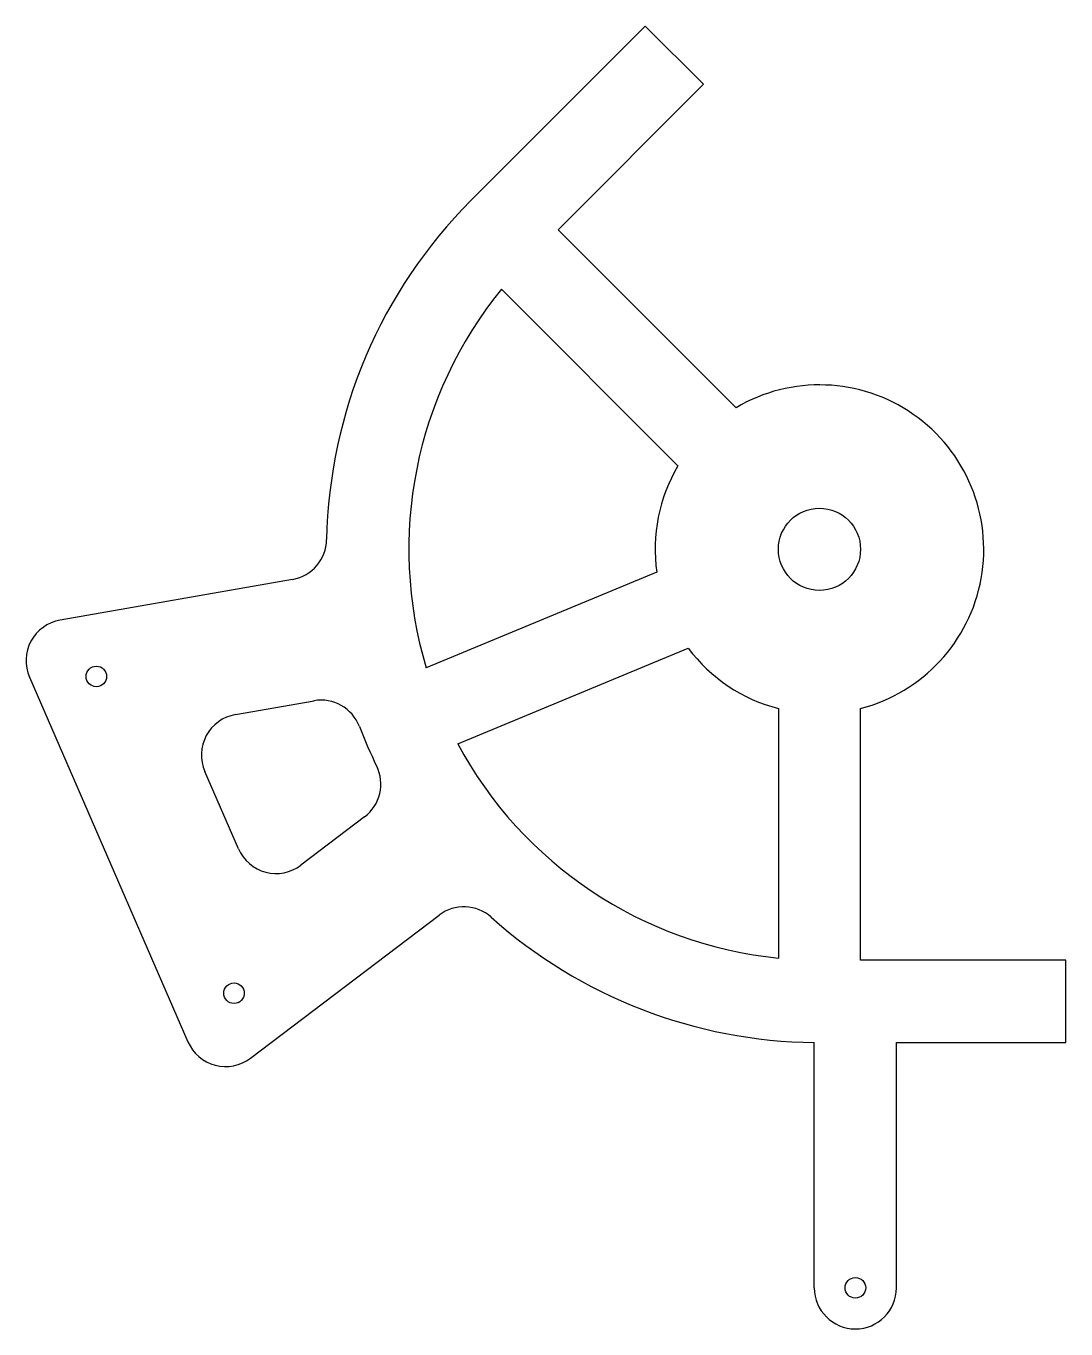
# Model space of a CAD drawing. Extents: x 239 to 560, y 97 to 499.
import ezdxf

# ---------------------------------------------------------------- set-up
doc = ezdxf.new("R2010")
doc.units = 0
doc.layers.get('0').update_dxf_attribs({"linetype": 'CONTINUOUS'})

msp = doc.modelspace()

# ---------------------------------------------------------------- linework, layer by layer
at = {"color": 7, "linetype": 'Continuous'}
for p, q in [((430.29, 499.37), (376.38, 445.45)), ((448.28, 481.38), (430.29, 499.37)), ((403.34, 436.45), (448.28, 481.38)), ((458.33, 381.46), (403.34, 436.45)), ((385.83, 418.04), (440.37, 363.5)), ((433.83, 330.61), (362.57, 301.09)), ((321.27, 328.42), (249.35, 315.79)), ((372.29, 277.62), (443.55, 307.14)), ((239.9, 298.22), (288.9, 185.54)), ((303.57, 286.63), (327.87, 290.9)), ((471.43, 288.51), (471.43, 211.38)), ((496.83, 210.74), (496.83, 288.51)), ((304.51, 245.17), (294.13, 269.06)), ((343.51, 255.03), (323.83, 240.12)), ((308.21, 180.48), (366.52, 224.66)), ((560.33, 210.74), (496.83, 210.74)), ((560.33, 185.31), (560.33, 210.74)), ((482.54, 109.52), (482.54, 185.31)), ((507.94, 109.52), (507.94, 185.31)), ((507.94, 185.31), (560.33, 185.31))]:
    msp.add_line(p, q, dxfattribs=at)
for centre, radius in [((484.13, 337.7), 12.7), ((260.59, 298.42), 3.18), ((303.14, 200.54), 3.18), ((495.24, 109.52), 3.18)]:
    msp.add_circle(centre, radius, dxfattribs=at)
for centre, radius, start, end in [((484.13, 337.7), 152.39, 135, 178.877), ((484.13, 337.7), 126.95, 140.7412, 196.7588), ((484.13, 337.7), 50.8, 284.4775, 120.5225), ((484.13, 337.7), 50.8, 149.4775, 188.0225), ((319.08, 340.93), 12.7, 279.9651, 358.877), ((251.55, 303.28), 12.7, 99.9651, 203.5), ((484.13, 337.7), 50.8, 216.9775, 255.5225), ((330.06, 278.39), 12.7, 21.0532, 99.9651), ((305.77, 274.12), 12.7, 99.9651, 203.5), ((484.13, 337.7), 152.39, 201.0532, 206.0671), ((484.13, 337.7), 126.95, 208.2412, 264.2588), ((335.84, 265.15), 12.7, 307.1553, 26.0671), ((316.16, 250.24), 12.7, 203.5, 307.1553), ((374.19, 214.54), 12.7, 48.2434, 127.1553), ((484.13, 337.7), 152.39, 228.2434, 269.3997), ((300.54, 190.6), 12.7, 203.5, 307.1553), ((495.24, 109.52), 12.7, 180, 0)]:
    msp.add_arc(centre, radius, start, end, dxfattribs=at)

doc.saveas('drawing.dxf')
